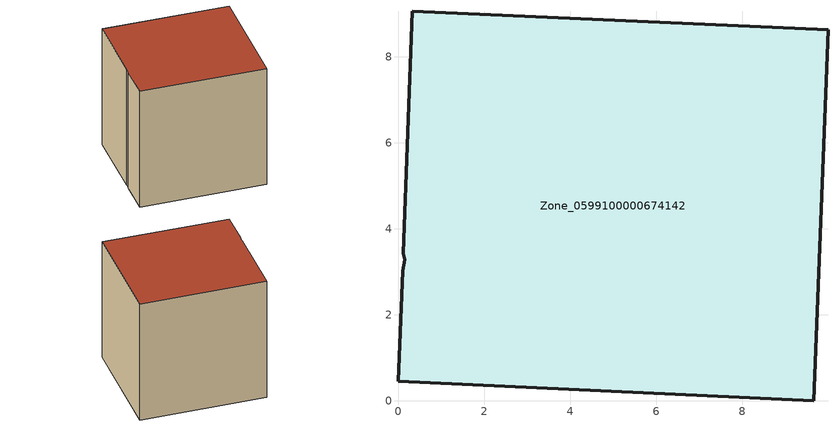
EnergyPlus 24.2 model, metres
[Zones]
Zone_0599100000674142
 floor ground (C_G): 9.99,8.63 9.66,0 0,0.45 0.1,3.03 0.15,3.28 0.11,3.43 0.32,9.06 z0
 wall outside (C_F): 9.66,0 9.99,8.63 0.32,9.06 0.11,3.43 0.15,3.28 0.1,3.03 0,0.45 9.66,0 z0:10.04
 roof outside (C_R): 0.15,3.28 0.1,3.03 0,0.45 9.66,0 9.99,8.63 0.32,9.06 0.11,3.43 z10.04
[BUILDING]
Pand.0599100000674142: North Axis=0; Terrain=City; Loads Convergence Tolerance Value=0.04; Temperature Convergence Tolerance Value=0.4; Solar Distribution=FullExterior; Maximum Number of Warmup Days=25; Minimum Number of Warmup Days=1
[Site:Location]
Rotterdam.The.Hague.AP_ZH_NLD Design_Conditions: Latitude=51.96; Longitude=4.45; Time Zone=1; Elevation=-4.5
[SITE:GROUNDTEMPERATURE:BUILDINGSURFACE]
18, 18, 18, 18, 18, 18, 18, 18, 18, 18, 18, 18
[MATERIAL] Thermal Absorptance=0.9; Solar Absorptance=0.7; Visible Absorptance=0.7
Name | Roughness | Thickness | Conductivity | Density | Specific Heat
G.TI.1946 | MediumSmooth | 0.15 | 1 | 540 | 1210
F.TI.1946 | Rough | 0.3 | 0.857143 | 1920 | 840
R.TI.1946 | MediumRough | 0.2 | 0.1 | 1500 | 1000
[CONSTRUCTION]
C_G: G.TI.1946
C_F: F.TI.1946
C_R: R.TI.1946
[ZONE]
Zone_0599100000674142: Type=1; Multiplier=1; Ceiling Height=Autocalculate; Volume=Autocalculate; Floor Area=autocalculate; Part of Total Floor Area=Yes
[ZONEINFILTRATION:DESIGNFLOWRATE]
Infil_Zone_0599100000674142: Zone or ZoneList or Space or SpaceList=Zone_0599100000674142; Schedule=AlwaysOn; Design Flow Rate Calculation Method=Flow/Area; Flow Rate per Floor Area=0.003; Constant Term Coefficient=1; Temperature Term Coefficient=0; Velocity Term Coefficient=0; Velocity Squared Term Coefficient=0
[HVACTEMPLATE:ZONE:IDEALLOADSAIRSYSTEM]
Zone_0599100000674142: Maximum Heating Supply Air Temperature=50; Minimum Cooling Supply Air Temperature=13; Maximum Heating Supply Air Humidity Ratio=0.0156; Minimum Cooling Supply Air Humidity Ratio=0.0077; Heating Limit=NoLimit; Cooling Limit=NoLimit; Dehumidification Control Type=ConstantSensibleHeatRatio; Cooling Sensible Heat Ratio=0.7; Dehumidification Setpoint=60; Humidification Control Type=None; Humidification Setpoint=30; Outdoor Air Method=None; Outdoor Air Flow Rate per Person=0.00944; Outdoor Air Flow Rate per Zone Floor Area=0; Outdoor Air Flow Rate per Zone=0; Demand Controlled Ventilation Type=None; Outdoor Air Economizer Type=NoEconomizer; Heat Recovery Type=None; Sensible Heat Recovery Effectiveness=0.7; Latent Heat Recovery Effectiveness=0.65
[ZONECONTROL:THERMOSTAT]
ThermostatControl_Zone_0599100000674142: Zone or ZoneList=Zone_0599100000674142; Control Type Schedule=DualSetpointControlType; Control 1=Thermostat_Zone_0599100000674142; Temperature Difference Between Cutout And Setpoint=0
[THERMOSTATSETPOINT:DUALSETPOINT]
Thermostat_Zone_0599100000674142: Heating Setpoint Temperature Schedule=HeatingSetpoint_Zone_0599100000674142; Cooling Setpoint Temperature Schedule=CoolingSetpoint_Zone_0599100000674142
[SCHEDULE:COMPACT]
HeatingSetpoint_Zone_0599100000674142: Through: 12/31, For: AllDays, Until: 24:00, 21
CoolingSetpoint_Zone_0599100000674142: Through: 12/31, For: AllDays, Until: 24:00, 24
DualSetpointControlType: Through: 12/31, For: AllDays, Until: 24:00, 4
AlwaysOn: Through: 12/31, For: AllDays, Until: 24:00, 1
